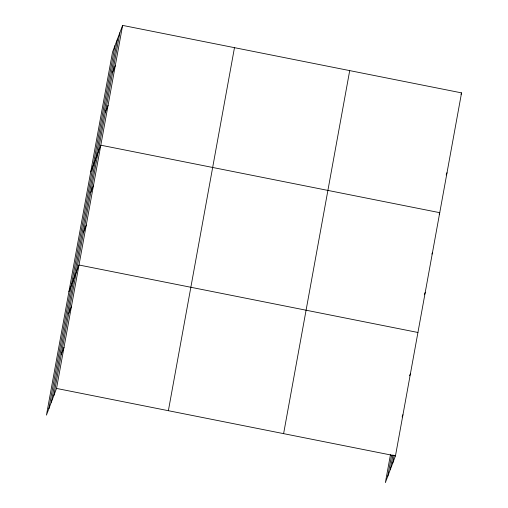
<?xml version="1.0" encoding="UTF-8"?>
<svg xmlns="http://www.w3.org/2000/svg" width="508" height="508" viewBox="0 0 508 508"><rect width="100%" height="100%" fill="white"/><g stroke="black" fill="none" stroke-linecap="round" stroke-linejoin="round"><path stroke-width="0.76" d="M48.857 408.737L114.954 45.701M51.346 402.165L117.437 39.129M53.753 395.783L119.85 32.747M122.625 25.4L112.541 52.089L46.444 415.119L56.528 388.436L122.625 25.4L461.556 92.881L395.459 455.911L385.375 482.6L390.462 454.654M168.377 410.705L234.474 47.669M283.61 433.648L349.707 70.612M387.788 476.218L391.605 455.257M390.271 469.64L392.957 454.895M392.684 463.258L394.094 455.498M112.579 72.682L115.354 65.335M105.308 112.611L108.083 105.27M90.729 171.888L100.813 145.199L439.744 212.681L439.185 214.147M90.767 192.481L93.542 185.134M83.496 232.416L86.271 225.069M68.917 291.687L79 265.005L417.932 332.48M68.739 313.493L71.514 306.146M61.246 354.635L64.021 347.294M460.997 94.348L461.556 92.881M446.176 174.949L447.015 172.745M431.914 254.083L432.473 252.616M424.37 294.754L425.202 292.551M409.607 375.831L410.439 373.628M402.114 416.973L402.946 414.769M56.528 388.436L395.459 455.911"/></g></svg>
